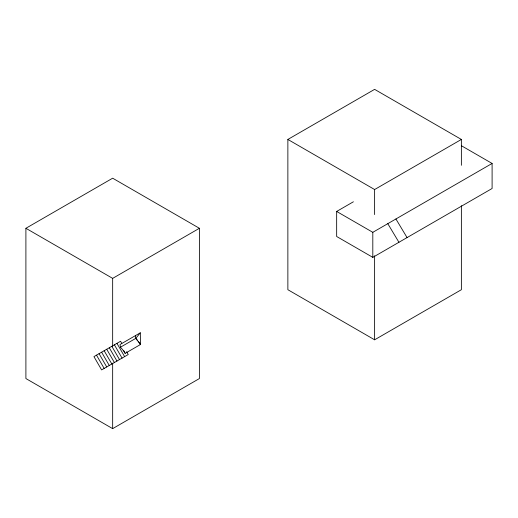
<?xml version="1.0" encoding="UTF-8"?>
<svg xmlns="http://www.w3.org/2000/svg" width="518" height="518" viewBox="0 0 518 518"><rect width="100%" height="100%" fill="white"/><g stroke="black" fill="none" stroke-linecap="round" stroke-linejoin="round"><path stroke-width="0.78" d="M120.409 347.248L135.742 338.396L140.32 332.802L140.482 344.515L125.149 353.367A23.802 19.438 60 0 0 120.409 347.248L120.034 344.515L140.32 332.802M25.9 228.289L112.659 178.198L199.411 228.289L199.411 378.554L112.659 428.639L25.9 378.554L25.9 228.289L112.659 278.373L199.411 228.289M461.376 205.691L461.376 289.711L374.618 339.802L287.866 289.711L287.866 139.446L374.618 89.361L461.376 139.446L461.376 165.3M461.512 145.791L492.1 163.448L492.1 188.494L372.811 257.362L336.661 236.493L336.661 211.448L353.405 201.78M287.866 139.446L374.618 189.536L461.376 139.446M336.661 211.448L372.811 232.317L492.1 163.448M135.373 335.658L135.742 338.396L140.482 344.515L139.899 343.078M395.92 218.978L407.064 237.587M387.788 223.672L398.931 242.282M121.775 343.356L120.564 341.258L93.946 356.624L101.612 369.904L128.231 354.539L126.619 351.741M116.951 343.343L124.618 356.624M114.394 344.82L122.06 358.1M111.836 346.296L119.503 359.576M109.279 347.772L116.951 361.052M106.721 349.249L114.394 362.529M104.17 350.725L111.836 364.005M101.612 352.201L109.279 365.481M99.055 353.671L106.721 366.958M96.497 355.147L104.17 368.434M374.618 189.536L374.618 214.581M374.618 255.782L374.618 339.802M372.811 232.317L372.811 257.362M112.659 278.373L112.659 346.238M112.659 363.202L112.659 428.639M125.149 353.367A23.802 19.438 60 0 1 124.229 351.644M123.951 351.062A23.802 19.438 60 0 1 123.685 350.466M135.742 338.396A23.802 19.438 60 0 1 137.497 340.274M138.312 341.278A23.802 19.438 60 0 1 139.083 342.32M139.452 342.858A23.802 19.438 60 0 1 140.482 344.515A23.802 19.438 60 0 1 139.86 343.369"/></g></svg>
